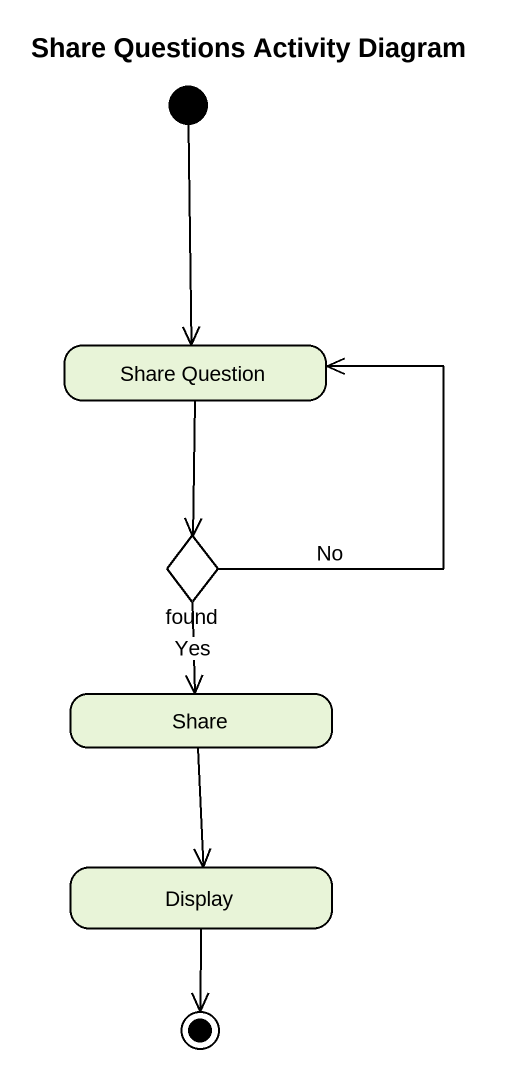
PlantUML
@startuml
title Share Questions Activity Diagram
hide empty description
state "Share Question" as Share_Question
state found <<choice>>
state Share
state Display
[*] --> Share_Question
Share_Question --> found
found -up-> Share_Question : No
found --> Share : Yes
Share --> Display
Display --> [*]
@enduml
